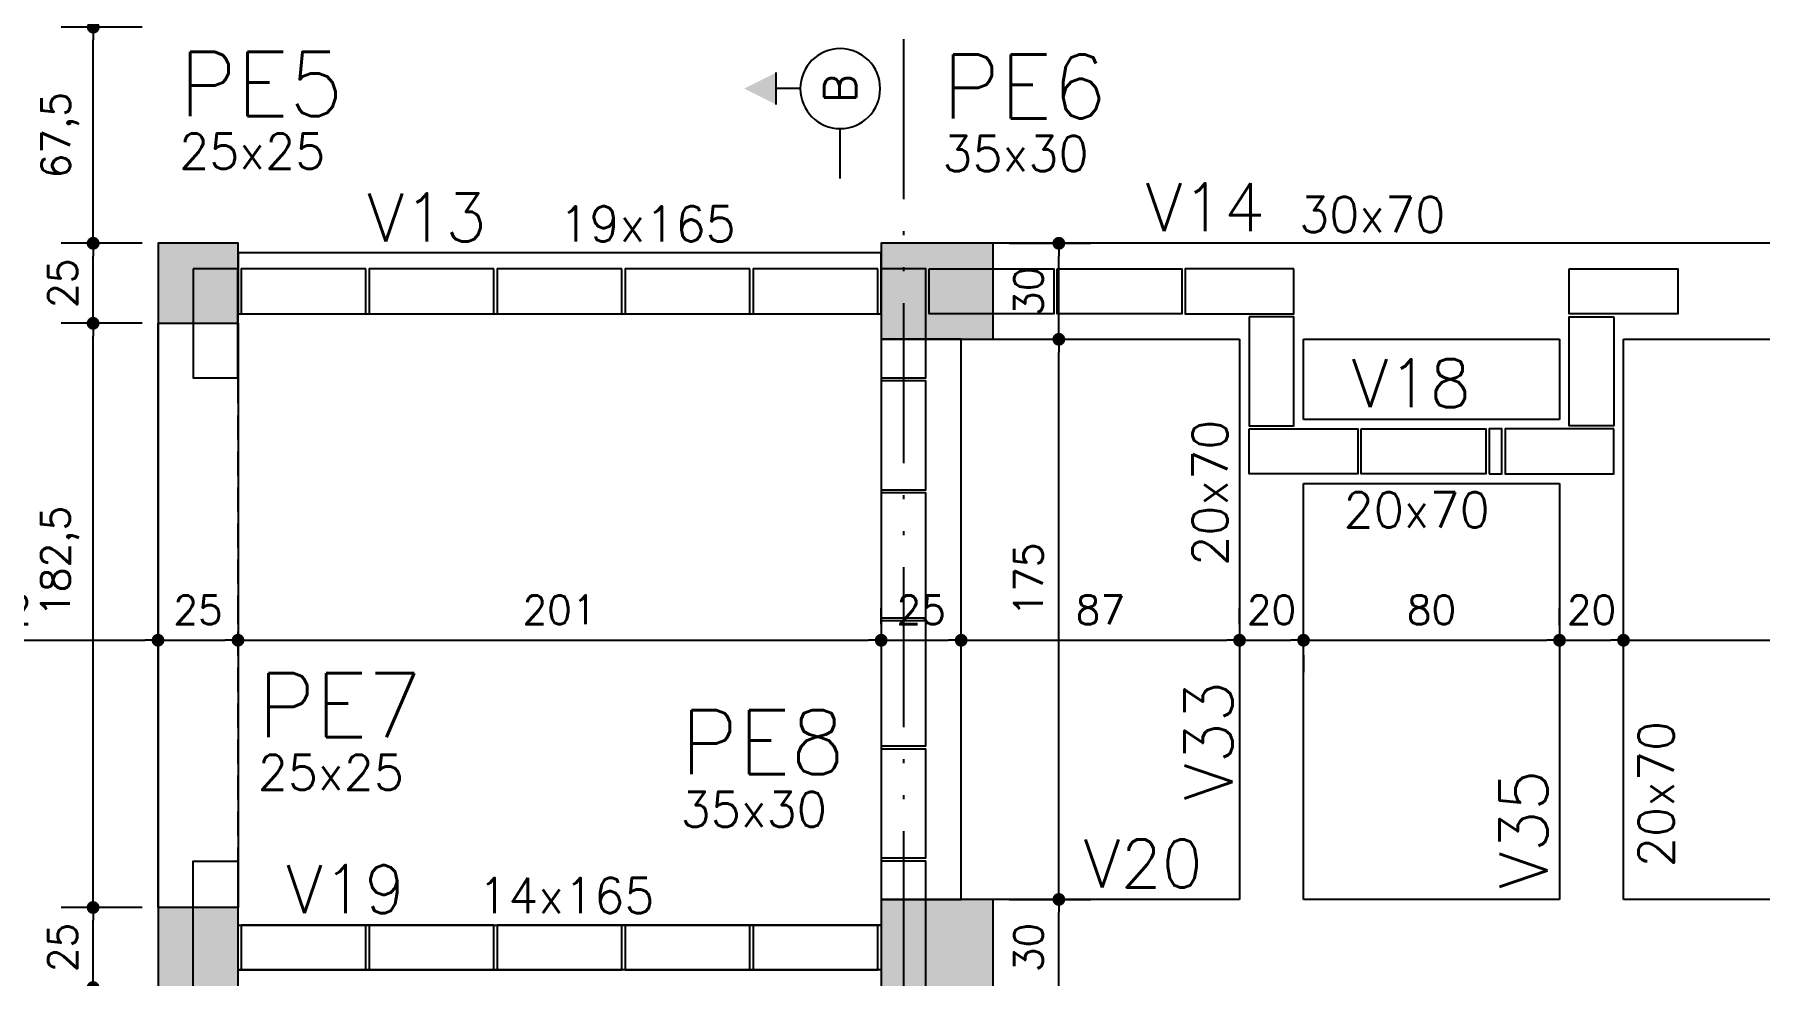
# Model space of a CAD drawing. Extents: x -15987 to 10953, y -16747 to -1189.
# Drawn here: x 2195 to 2734, y -15885 to -15591 of the extents above; entities that cross this region are included whole.
import ezdxf
from ezdxf.enums import TextEntityAlignment as Align

# ---------------------------------------------------------------- set-up
doc = ezdxf.new("R2010")
doc.units = 0
doc.header["$LTSCALE"] = 25
for name, pattern in [('ESTILO_TQS_0001', [0.45, 0.3, -0.15]), ('ESTILO_TQS_0002', [0.4, 0.1, -0.3]), ('ESTILO_TQS_0004', [3.3, 2, -0.4, 0.05, -0.4, 0.05, -0.4])]:
    doc.linetypes.add(name, pattern=pattern)
for name, color, linetype in [('COTA', 1, 'Continuous'), ('EIXOS', 1, 'ESTILO_TQS_0004'), ('H2', 252, 'Continuous'), ('Linha_media', 4, 'Continuous'), ('P-D', 2, 'Continuous'), ('P-M', 5, 'Continuous'), ('PIL-N', 4, 'Continuous'), ('PROJ', 252, 'Continuous'), ('VIG-D', 2, 'Continuous'), ('VIG-N', 4, 'Continuous'), ('VIGA', 3, 'Continuous'), ('VIGAT', 3, 'ESTILO_TQS_0002')]:
    doc.layers.add(name, color=color, linetype=linetype)
doc.styles.add('COTA', font='romans.shx')
doc.styles.add('ROMANS', font='ROMANS')
doc.styles.get("Standard").update_dxf_attribs({"font": 'romans.shx'})
doc.dimstyles.new('forma', dxfattribs={"dimscale": 5, "dimtxt": 1.8, "dimasz": 0.8, "dimexe": 2, "dimexo": 1, "dimgap": 1, "dimtad": 1, "dimdec": 1, "dimzin": 9, "dimtxsty": 'COTA', "dimblk1": 'DOT', "dimblk2": 'DOT', "dimsah": 1, "dimcen": 0, "dimdle": 1, "dimclrd": 256, "dimclre": 256, "dimclrt": 2, "dimadec": 0, "dimazin": 0, "dimtfac": 1, "dimtdec": 0, "dimtmove": 0, "dimatfit": 3, "dimfxl": 1, "dimtolj": 1, "dimtzin": 0, "dimarcsym": 0})

# ---------------------------------------------------------------- blocks, each defined once
blk = doc.blocks.new('INFERIOR')
at = {"layer": 'PROJ'}
for points in [[(29199.52, 8076.94), (29199.52, 8042.94), (29213.52, 8042.94), (29213.52, 8076.94), (29199.52, 8076.94)], [(29253.52, 8076.94), (29214.52, 8076.94), (29214.52, 8062.94), (29253.52, 8062.94), (29253.52, 8076.94)], [(29293.52, 8076.94), (29254.52, 8076.94), (29254.52, 8062.94), (29293.52, 8062.94), (29293.52, 8076.94)], [(29333.52, 8076.94), (29294.52, 8076.94), (29294.52, 8062.94), (29333.52, 8062.94), (29333.52, 8076.94)], [(29373.52, 8076.94), (29334.52, 8076.94), (29334.52, 8062.94), (29373.52, 8062.94), (29373.52, 8076.94)], [(29413.52, 8076.94), (29374.52, 8076.94), (29374.52, 8062.94), (29413.52, 8062.94), (29413.52, 8076.94)], [(29414.52, 8076.94), (29414.52, 8042.94), (29428.52, 8042.94), (29428.52, 8076.94), (29414.52, 8076.94)], [(29429.52, 8076.94), (29468.52, 8076.94), (29468.52, 8062.94), (29429.52, 8062.94), (29429.52, 8076.94)], [(29469.52, 8076.94), (29508.52, 8076.94), (29508.52, 8062.94), (29469.52, 8062.94), (29469.52, 8076.94)], [(29543.52, 8076.94), (29509.52, 8076.94), (29509.52, 8062.94), (29543.52, 8062.94), (29543.52, 8076.94)], [(29629.52, 8076.94), (29663.52, 8076.94), (29663.52, 8062.94), (29629.52, 8062.94), (29629.52, 8076.94)], [(29529.52, 8061.94), (29529.52, 8027.94), (29543.52, 8027.94), (29543.52, 8061.94), (29529.52, 8061.94)], [(29643.52, 8061.94), (29643.52, 8027.94), (29629.52, 8027.94), (29629.52, 8061.94), (29643.52, 8061.94)], [(29414.52, 8041.94), (29414.52, 8007.94), (29428.52, 8007.94), (29428.52, 8041.94), (29414.52, 8041.94)], [(29529.52, 8026.94), (29563.52, 8026.94), (29563.52, 8012.94), (29529.52, 8012.94), (29529.52, 8026.94)], [(29564.52, 8026.94), (29603.52, 8026.94), (29603.52, 8012.94), (29564.52, 8012.94), (29564.52, 8026.94)], [(29604.52, 8012.94), (29608.52, 8012.94), (29608.52, 8026.94), (29604.52, 8026.94), (29604.52, 8012.94)], [(29643.52, 8026.94), (29609.52, 8026.94), (29609.52, 8012.94), (29643.52, 8012.94), (29643.52, 8026.94)], [(29414.52, 8006.94), (29414.52, 7967.94), (29428.52, 7967.94), (29428.52, 8006.94), (29414.52, 8006.94)], [(29414.52, 7966.94), (29414.52, 7927.94), (29428.52, 7927.94), (29428.52, 7966.94), (29414.52, 7966.94)], [(29414.52, 7926.94), (29414.52, 7892.94), (29428.52, 7892.94), (29428.52, 7926.94), (29414.52, 7926.94)], [(29213.52, 7891.94), (29213.52, 7837.94), (29199.52, 7837.94), (29199.52, 7891.94), (29213.52, 7891.94)], [(29414.52, 7891.94), (29414.52, 7837.94), (29428.52, 7837.94), (29428.52, 7891.94), (29414.52, 7891.94)], [(29253.52, 7871.94), (29214.52, 7871.94), (29214.52, 7857.94), (29253.52, 7857.94), (29253.52, 7871.94)], [(29293.52, 7871.94), (29254.52, 7871.94), (29254.52, 7857.94), (29293.52, 7857.94), (29293.52, 7871.94)], [(29333.52, 7871.94), (29294.52, 7871.94), (29294.52, 7857.94), (29333.52, 7857.94), (29333.52, 7871.94)], [(29373.52, 7871.94), (29334.52, 7871.94), (29334.52, 7857.94), (29373.52, 7857.94), (29373.52, 7871.94)], [(29413.52, 7871.94), (29374.52, 7871.94), (29374.52, 7857.94), (29413.52, 7857.94), (29413.52, 7871.94)]]:
    blk.add_lwpolyline(points, dxfattribs=at)
blk = doc.blocks.new('seção_esq')
at = {"layer": 'Linha_media'}
for p, q in [((1, 4), (-1, 4)), ((0, 2.5), (0, 4)), ((5.62, 0), (2.5, 0))]:
    blk.add_line(p, q, dxfattribs=at)
blk.add_circle((0, 0), 2.5, dxfattribs=at)
blk.add_solid([(1, 4), (0, 6), (-1, 4)], dxfattribs=at)
blk = doc.blocks.new('atrib_seção')
at = {"layer": 'Linha_media', "style": 'ROMANS'}
blk.add_attdef('X', text='', height=2, dxfattribs=at).set_placement((0, 0), align=Align.MIDDLE)
blk = doc.blocks.new('_Dot')
at = {"color": 0, "linetype": 'ByBlock', "lineweight": -2}
blk.add_line((-0.5, 0), (-1, 0), dxfattribs=at)
at = {"color": 0, "linetype": 'ByBlock', "const_width": 0.5}
blk.add_lwpolyline([(-0.25, 0, 1), (0.25, 0, 1)], format="xyb", close=True, dxfattribs=at)
blk = doc.blocks.new('*D158')
at = {"layer": 'COTA', "lineweight": -2, "transparency": 16777216}
for p, q in [((2131.52, -15726.6), (2131.52, -15790.62)), ((2233.52, -15775.62), (2233.52, -15770.62)), ((2135.52, -15780.62), (2229.52, -15780.62))]:
    blk.add_line(p, q, dxfattribs=at)
at = {"layer": 'Defpoints', "color": 0, "transparency": 16777216}
for p in [(2131.52, -15721.6), (2233.52, -15780.62), (2233.52, -15780.62)]:
    blk.add_point(p, dxfattribs=at)
at = {"layer": 'COTA', "lineweight": -2, "transparency": 16777216, "xscale": 4, "yscale": 4, "zscale": 4, "rotation": 180}
blk.add_blockref('_Dot', (2131.52, -15780.62), dxfattribs=at)
at = {"layer": 'COTA', "lineweight": -2, "transparency": 16777216, "xscale": 4, "yscale": 4, "zscale": 4}
blk.add_blockref('_Dot', (2233.52, -15780.62), dxfattribs=at)
at = {"layer": 'COTA', "color": 2, "transparency": 16777216, "insert": (2182.52, -15771.12), "char_height": 9, "attachment_point": 5, "style": 'COTA'}
blk.add_mtext('\\A1;102 ', dxfattribs=at)
blk = doc.blocks.new('*D159')
at = {"layer": 'COTA', "lineweight": -2, "transparency": 16777216}
for p, q in [((2233.52, -15775.62), (2233.52, -15770.62)), ((2258.52, -15775.62), (2258.52, -15770.62)), ((2237.52, -15780.62), (2254.52, -15780.62))]:
    blk.add_line(p, q, dxfattribs=at)
at = {"layer": 'Defpoints', "color": 0, "transparency": 16777216}
for p in [(2233.52, -15780.62), (2258.52, -15780.62), (2258.52, -15780.62)]:
    blk.add_point(p, dxfattribs=at)
at = {"layer": 'COTA', "lineweight": -2, "transparency": 16777216, "xscale": 4, "yscale": 4, "zscale": 4, "rotation": 180}
blk.add_blockref('_Dot', (2233.52, -15780.62), dxfattribs=at)
at = {"layer": 'COTA', "lineweight": -2, "transparency": 16777216, "xscale": 4, "yscale": 4, "zscale": 4}
blk.add_blockref('_Dot', (2258.52, -15780.62), dxfattribs=at)
at = {"layer": 'COTA', "color": 2, "transparency": 16777216, "insert": (2246.02, -15771.12), "char_height": 9, "attachment_point": 5, "style": 'COTA'}
blk.add_mtext('\\A1;25 ', dxfattribs=at)
blk = doc.blocks.new('*D160')
at = {"layer": 'COTA', "lineweight": -2, "transparency": 16777216}
for p, q in [((2258.52, -15775.62), (2258.52, -15770.62)), ((2459.52, -15775.62), (2459.52, -15770.62)), ((2262.52, -15780.62), (2455.52, -15780.62))]:
    blk.add_line(p, q, dxfattribs=at)
at = {"layer": 'Defpoints', "color": 0, "transparency": 16777216}
for p in [(2258.52, -15780.62), (2459.52, -15780.62), (2459.52, -15780.62)]:
    blk.add_point(p, dxfattribs=at)
at = {"layer": 'COTA', "lineweight": -2, "transparency": 16777216, "xscale": 4, "yscale": 4, "zscale": 4, "rotation": 180}
blk.add_blockref('_Dot', (2258.52, -15780.62), dxfattribs=at)
at = {"layer": 'COTA', "lineweight": -2, "transparency": 16777216, "xscale": 4, "yscale": 4, "zscale": 4}
blk.add_blockref('_Dot', (2459.52, -15780.62), dxfattribs=at)
at = {"layer": 'COTA', "color": 2, "transparency": 16777216, "insert": (2359.02, -15771.12), "char_height": 9, "attachment_point": 5, "style": 'COTA'}
blk.add_mtext('\\A1;201 ', dxfattribs=at)
blk = doc.blocks.new('*D161')
at = {"layer": 'COTA', "lineweight": -2, "transparency": 16777216}
for p, q in [((2459.52, -15775.62), (2459.52, -15770.62)), ((2484.52, -15775.62), (2484.52, -15770.62)), ((2463.52, -15780.62), (2480.52, -15780.62))]:
    blk.add_line(p, q, dxfattribs=at)
at = {"layer": 'Defpoints', "color": 0, "transparency": 16777216}
for p in [(2459.52, -15780.62), (2484.52, -15780.62), (2484.52, -15780.62)]:
    blk.add_point(p, dxfattribs=at)
at = {"layer": 'COTA', "lineweight": -2, "transparency": 16777216, "xscale": 4, "yscale": 4, "zscale": 4, "rotation": 180}
blk.add_blockref('_Dot', (2459.52, -15780.62), dxfattribs=at)
at = {"layer": 'COTA', "lineweight": -2, "transparency": 16777216, "xscale": 4, "yscale": 4, "zscale": 4}
blk.add_blockref('_Dot', (2484.52, -15780.62), dxfattribs=at)
at = {"layer": 'COTA', "color": 2, "transparency": 16777216, "insert": (2472.02, -15771.12), "char_height": 9, "attachment_point": 5, "style": 'COTA'}
blk.add_mtext('\\A1;25 ', dxfattribs=at)
blk = doc.blocks.new('*D162')
at = {"layer": 'COTA', "lineweight": -2, "transparency": 16777216}
for p, q in [((2484.52, -15775.62), (2484.52, -15770.62)), ((2571.52, -15775.62), (2571.52, -15770.62)), ((2488.52, -15780.62), (2567.52, -15780.62))]:
    blk.add_line(p, q, dxfattribs=at)
at = {"layer": 'Defpoints', "color": 0, "transparency": 16777216}
for p in [(2484.52, -15780.62), (2571.52, -15780.62), (2571.52, -15780.62)]:
    blk.add_point(p, dxfattribs=at)
at = {"layer": 'COTA', "lineweight": -2, "transparency": 16777216, "xscale": 4, "yscale": 4, "zscale": 4, "rotation": 180}
blk.add_blockref('_Dot', (2484.52, -15780.62), dxfattribs=at)
at = {"layer": 'COTA', "lineweight": -2, "transparency": 16777216, "xscale": 4, "yscale": 4, "zscale": 4}
blk.add_blockref('_Dot', (2571.52, -15780.62), dxfattribs=at)
at = {"layer": 'COTA', "color": 2, "transparency": 16777216, "insert": (2528.02, -15771.12), "char_height": 9, "attachment_point": 5, "style": 'COTA'}
blk.add_mtext('\\A1;87 ', dxfattribs=at)
blk = doc.blocks.new('*D163')
at = {"layer": 'COTA', "lineweight": -2, "transparency": 16777216}
for p, q in [((2571.52, -15775.62), (2571.52, -15770.62)), ((2575.52, -15780.62), (2587.52, -15780.62)), ((2591.52, -15785.31), (2591.52, -15790.62))]:
    blk.add_line(p, q, dxfattribs=at)
at = {"layer": 'Defpoints', "color": 0, "transparency": 16777216}
for p in [(2571.52, -15780.62), (2591.52, -15780.31), (2591.52, -15780.62)]:
    blk.add_point(p, dxfattribs=at)
at = {"layer": 'COTA', "lineweight": -2, "transparency": 16777216, "xscale": 4, "yscale": 4, "zscale": 4, "rotation": 180}
blk.add_blockref('_Dot', (2571.52, -15780.62), dxfattribs=at)
at = {"layer": 'COTA', "lineweight": -2, "transparency": 16777216, "xscale": 4, "yscale": 4, "zscale": 4}
blk.add_blockref('_Dot', (2591.52, -15780.62), dxfattribs=at)
at = {"layer": 'COTA', "color": 2, "transparency": 16777216, "insert": (2581.52, -15771.12), "char_height": 9, "attachment_point": 5, "style": 'COTA'}
blk.add_mtext('\\A1;20 ', dxfattribs=at)
blk = doc.blocks.new('*D164')
at = {"layer": 'COTA', "lineweight": -2, "transparency": 16777216}
for p, q in [((2671.52, -15775.89), (2671.52, -15770.62)), ((2595.52, -15780.62), (2667.52, -15780.62)), ((2591.52, -15785.31), (2591.52, -15790.62))]:
    blk.add_line(p, q, dxfattribs=at)
at = {"layer": 'Defpoints', "color": 0, "transparency": 16777216}
for p in [(2591.52, -15780.31), (2671.52, -15780.62), (2671.52, -15780.89)]:
    blk.add_point(p, dxfattribs=at)
at = {"layer": 'COTA', "lineweight": -2, "transparency": 16777216, "xscale": 4, "yscale": 4, "zscale": 4, "rotation": 180}
blk.add_blockref('_Dot', (2591.52, -15780.62), dxfattribs=at)
at = {"layer": 'COTA', "lineweight": -2, "transparency": 16777216, "xscale": 4, "yscale": 4, "zscale": 4}
blk.add_blockref('_Dot', (2671.52, -15780.62), dxfattribs=at)
at = {"layer": 'COTA', "color": 2, "transparency": 16777216, "insert": (2631.52, -15771.12), "char_height": 9, "attachment_point": 5, "style": 'COTA'}
blk.add_mtext('\\A1;80 ', dxfattribs=at)
blk = doc.blocks.new('*D165')
at = {"layer": 'COTA', "lineweight": -2, "transparency": 16777216}
for p, q in [((2671.52, -15775.89), (2671.52, -15770.62)), ((2691.52, -15776.28), (2691.52, -15770.62)), ((2675.52, -15780.62), (2687.52, -15780.62))]:
    blk.add_line(p, q, dxfattribs=at)
at = {"layer": 'Defpoints', "color": 0, "transparency": 16777216}
for p in [(2671.52, -15780.89), (2691.52, -15780.62), (2691.52, -15781.28)]:
    blk.add_point(p, dxfattribs=at)
at = {"layer": 'COTA', "lineweight": -2, "transparency": 16777216, "xscale": 4, "yscale": 4, "zscale": 4, "rotation": 180}
blk.add_blockref('_Dot', (2671.52, -15780.62), dxfattribs=at)
at = {"layer": 'COTA', "lineweight": -2, "transparency": 16777216, "xscale": 4, "yscale": 4, "zscale": 4}
blk.add_blockref('_Dot', (2691.52, -15780.62), dxfattribs=at)
at = {"layer": 'COTA', "color": 2, "transparency": 16777216, "insert": (2681.52, -15771.12), "char_height": 9, "attachment_point": 5, "style": 'COTA'}
blk.add_mtext('\\A1;20 ', dxfattribs=at)
blk = doc.blocks.new('*D166')
at = {"layer": 'COTA', "lineweight": -2, "transparency": 16777216}
for p, q in [((2814.02, -15726.6), (2814.02, -15790.62)), ((2691.52, -15776.28), (2691.52, -15770.62)), ((2695.52, -15780.62), (2810.02, -15780.62))]:
    blk.add_line(p, q, dxfattribs=at)
at = {"layer": 'Defpoints', "color": 0, "transparency": 16777216}
for p in [(2814.02, -15721.6), (2691.52, -15781.28), (2814.02, -15780.62)]:
    blk.add_point(p, dxfattribs=at)
at = {"layer": 'COTA', "lineweight": -2, "transparency": 16777216, "xscale": 4, "yscale": 4, "zscale": 4, "rotation": 180}
blk.add_blockref('_Dot', (2691.52, -15780.62), dxfattribs=at)
at = {"layer": 'COTA', "lineweight": -2, "transparency": 16777216, "xscale": 4, "yscale": 4, "zscale": 4}
blk.add_blockref('_Dot', (2814.02, -15780.62), dxfattribs=at)
at = {"layer": 'COTA', "color": 2, "transparency": 16777216, "insert": (2752.77, -15770.26), "char_height": 9, "attachment_point": 5, "style": 'COTA'}
blk.add_mtext('\\A1;122,5 ', dxfattribs=at)
blk = doc.blocks.new('*D220')
at = {"layer": 'COTA', "lineweight": -2, "transparency": 16777216}
for p, q in [((2228.52, -15864.1), (2203.23, -15864.1)), ((2213.23, -15885.1), (2213.23, -15868.1)), ((2228.52, -15889.1), (2203.23, -15889.1))]:
    blk.add_line(p, q, dxfattribs=at)
at = {"layer": 'Defpoints', "color": 0, "transparency": 16777216}
for p in [(2213.23, -15864.1), (2233.52, -15864.1), (2233.52, -15889.1)]:
    blk.add_point(p, dxfattribs=at)
at = {"layer": 'COTA', "lineweight": -2, "transparency": 16777216, "xscale": 4, "yscale": 4, "zscale": 4}
for p, rotation in [((2213.23, -15864.1), 90), ((2213.23, -15889.1), 270)]:
    blk.add_blockref('_Dot', p, dxfattribs=dict(at, rotation=rotation))
at = {"layer": 'COTA', "color": 2, "transparency": 16777216, "insert": (2203.73, -15876.6), "char_height": 9, "attachment_point": 5, "rotation": 90, "style": 'COTA'}
blk.add_mtext('\\A1;25 ', dxfattribs=at)
blk = doc.blocks.new('*D221')
at = {"layer": 'COTA', "lineweight": -2, "transparency": 16777216}
for p, q in [((2228.52, -15681.6), (2203.23, -15681.6)), ((2213.23, -15860.1), (2213.23, -15685.6)), ((2228.52, -15864.1), (2203.23, -15864.1))]:
    blk.add_line(p, q, dxfattribs=at)
at = {"layer": 'Defpoints', "color": 0, "transparency": 16777216}
for p in [(2213.23, -15681.6), (2233.52, -15681.6), (2233.52, -15864.1)]:
    blk.add_point(p, dxfattribs=at)
at = {"layer": 'COTA', "lineweight": -2, "transparency": 16777216, "xscale": 4, "yscale": 4, "zscale": 4}
for p, rotation in [((2213.23, -15681.6), 90), ((2213.23, -15864.1), 270)]:
    blk.add_blockref('_Dot', p, dxfattribs=dict(at, rotation=rotation))
at = {"layer": 'COTA', "color": 2, "transparency": 16777216, "insert": (2202.87, -15755.97), "char_height": 9, "attachment_point": 5, "rotation": 90, "style": 'COTA'}
blk.add_mtext('\\A1;182,5 ', dxfattribs=at)
blk = doc.blocks.new('*D222')
at = {"layer": 'COTA', "lineweight": -2, "transparency": 16777216}
for p, q in [((2228.52, -15656.6), (2203.23, -15656.6)), ((2213.23, -15677.6), (2213.23, -15660.6)), ((2228.52, -15681.6), (2203.23, -15681.6))]:
    blk.add_line(p, q, dxfattribs=at)
at = {"layer": 'Defpoints', "color": 0, "transparency": 16777216}
for p in [(2213.23, -15656.6), (2233.52, -15656.6), (2233.52, -15681.6)]:
    blk.add_point(p, dxfattribs=at)
at = {"layer": 'COTA', "lineweight": -2, "transparency": 16777216, "xscale": 4, "yscale": 4, "zscale": 4}
for p, rotation in [((2213.23, -15656.6), 90), ((2213.23, -15681.6), 270)]:
    blk.add_blockref('_Dot', p, dxfattribs=dict(at, rotation=rotation))
at = {"layer": 'COTA', "color": 2, "transparency": 16777216, "insert": (2203.73, -15669.1), "char_height": 9, "attachment_point": 5, "rotation": 90, "style": 'COTA'}
blk.add_mtext('\\A1;25 ', dxfattribs=at)
blk = doc.blocks.new('*D226')
at = {"layer": 'COTA', "lineweight": -2, "transparency": 16777216}
for p, q in [((2499.52, -15861.6), (2525.05, -15861.6)), ((2515.05, -15887.6), (2515.05, -15865.6)), ((2499.52, -15891.6), (2525.05, -15891.6))]:
    blk.add_line(p, q, dxfattribs=at)
at = {"layer": 'Defpoints', "color": 0, "transparency": 16777216}
for p in [(2494.52, -15861.6), (2515.05, -15861.6), (2494.52, -15891.6)]:
    blk.add_point(p, dxfattribs=at)
at = {"layer": 'COTA', "lineweight": -2, "transparency": 16777216, "xscale": 4, "yscale": 4, "zscale": 4}
for p, rotation in [((2515.05, -15861.6), 90), ((2515.05, -15891.6), 270)]:
    blk.add_blockref('_Dot', p, dxfattribs=dict(at, rotation=rotation))
at = {"layer": 'COTA', "color": 2, "transparency": 16777216, "insert": (2505.55, -15876.6), "char_height": 9, "attachment_point": 5, "rotation": 90, "style": 'COTA'}
blk.add_mtext('\\A1;30 ', dxfattribs=at)
blk = doc.blocks.new('*D227')
at = {"layer": 'COTA', "lineweight": -2, "transparency": 16777216}
for p, q in [((2499.52, -15686.6), (2525.05, -15686.6)), ((2515.05, -15857.6), (2515.05, -15690.6)), ((2499.52, -15861.6), (2525.05, -15861.6))]:
    blk.add_line(p, q, dxfattribs=at)
at = {"layer": 'Defpoints', "color": 0, "transparency": 16777216}
for p in [(2494.52, -15686.6), (2515.05, -15686.6), (2494.52, -15861.6)]:
    blk.add_point(p, dxfattribs=at)
at = {"layer": 'COTA', "lineweight": -2, "transparency": 16777216, "xscale": 4, "yscale": 4, "zscale": 4}
for p, rotation in [((2515.05, -15686.6), 90), ((2515.05, -15861.6), 270)]:
    blk.add_blockref('_Dot', p, dxfattribs=dict(at, rotation=rotation))
at = {"layer": 'COTA', "color": 2, "transparency": 16777216, "insert": (2505.55, -15761.68), "char_height": 9, "attachment_point": 5, "rotation": 90, "style": 'COTA'}
blk.add_mtext('\\A1;175 ', dxfattribs=at)
blk = doc.blocks.new('*D228')
at = {"layer": 'COTA', "lineweight": -2, "transparency": 16777216}
for p, q in [((2499.52, -15656.6), (2525.05, -15656.6)), ((2515.05, -15682.6), (2515.05, -15660.6)), ((2499.52, -15686.6), (2525.05, -15686.6))]:
    blk.add_line(p, q, dxfattribs=at)
at = {"layer": 'Defpoints', "color": 0, "transparency": 16777216}
for p in [(2494.52, -15656.6), (2515.05, -15656.6), (2494.52, -15686.6)]:
    blk.add_point(p, dxfattribs=at)
at = {"layer": 'COTA', "lineweight": -2, "transparency": 16777216, "xscale": 4, "yscale": 4, "zscale": 4}
for p, rotation in [((2515.05, -15656.6), 90), ((2515.05, -15686.6), 270)]:
    blk.add_blockref('_Dot', p, dxfattribs=dict(at, rotation=rotation))
at = {"layer": 'COTA', "color": 2, "transparency": 16777216, "insert": (2505.55, -15671.6), "char_height": 9, "attachment_point": 5, "rotation": 90, "style": 'COTA'}
blk.add_mtext('\\A1;30 ', dxfattribs=at)
blk = doc.blocks.new('*D476')
at = {"layer": 'COTA', "lineweight": -2, "transparency": 16777216}
for p, q in [((2228.55, -15589.08), (2203.28, -15589.08)), ((2213.28, -15652.6), (2213.28, -15593.08)), ((2228.52, -15656.6), (2203.28, -15656.6))]:
    blk.add_line(p, q, dxfattribs=at)
at = {"layer": 'Defpoints', "color": 0, "transparency": 16777216}
for p in [(2213.28, -15589.08), (2233.55, -15589.08), (2233.52, -15656.6)]:
    blk.add_point(p, dxfattribs=at)
at = {"layer": 'COTA', "lineweight": -2, "transparency": 16777216, "xscale": 4, "yscale": 4, "zscale": 4}
for p, rotation in [((2213.28, -15589.08), 90), ((2213.28, -15656.6), 270)]:
    blk.add_blockref('_Dot', p, dxfattribs=dict(at, rotation=rotation))
at = {"layer": 'COTA', "color": 2, "transparency": 16777216, "insert": (2202.93, -15622.84), "char_height": 9, "attachment_point": 5, "rotation": 90, "style": 'COTA'}
blk.add_mtext('\\A1;67,5 ', dxfattribs=at)

msp = doc.modelspace()

# ---------------------------------------------------------------- hatches: boundary and pattern name
at = {"layer": 'H2'}
for points in [[(2233.52, -15681.6), (2258.52, -15681.6), (2258.52, -15656.6), (2233.52, -15656.6)], [(2459.52, -15686.6), (2494.52, -15686.6), (2494.52, -15656.6), (2459.52, -15656.6)], [(2233.52, -15889.1), (2258.52, -15889.1), (2258.52, -15864.1), (2233.52, -15864.1)], [(2459.52, -15891.6), (2494.52, -15891.6), (2494.52, -15861.6), (2459.52, -15861.6)]]:
    msp.add_hatch(color=256, dxfattribs=at).paths.add_polyline_path(points)

# ---------------------------------------------------------------- linework, layer by layer
at = {"layer": 'EIXOS'}
msp.add_line((2466.52, -14520.3), (2466.52, -16620.71), dxfattribs=at)
at = {"layer": 'P-M', "linetype": 'Continuous'}
for points in [[(2233.52, -15681.6), (2258.52, -15681.6), (2258.52, -15656.6), (2233.52, -15656.6), (2233.52, -15681.6)], [(2459.52, -15686.6), (2494.52, -15686.6), (2494.52, -15656.6), (2459.52, -15656.6), (2459.52, -15686.6)], [(2233.52, -15889.1), (2258.52, -15889.1), (2258.52, -15864.1), (2233.52, -15864.1), (2233.52, -15889.1)], [(2459.52, -15891.6), (2494.52, -15891.6), (2494.52, -15861.6), (2459.52, -15861.6), (2459.52, -15891.6)]]:
    msp.add_lwpolyline(points, dxfattribs=at)
at = {"layer": 'VIGA'}
for p, q in [((2459.52, -15659.6), (2258.52, -15659.6)), ((2581.52, -15656.6), (2494.52, -15656.6)), ((2681.52, -15656.6), (2581.52, -15656.6)), ((2814.02, -15656.6), (2681.52, -15656.6)), ((2233.52, -15681.6), (2233.52, -15864.1)), ((2484.52, -15861.6), (2484.52, -15686.6)), ((2494.52, -15686.6), (2571.52, -15686.6)), ((2571.52, -15686.6), (2571.52, -15721.6)), ((2591.52, -15686.6), (2671.52, -15686.6)), ((2591.52, -15711.6), (2591.52, -15686.6)), ((2671.52, -15686.6), (2671.52, -15711.6)), ((2691.52, -15686.6), (2814.02, -15686.6)), ((2691.52, -15721.6), (2691.52, -15686.6)), ((2671.52, -15711.6), (2591.52, -15711.6)), ((2571.52, -15721.6), (2571.52, -15861.6)), ((2691.52, -15861.6), (2691.52, -15721.6)), ((2591.52, -15861.6), (2591.52, -15731.6)), ((2591.52, -15731.6), (2671.52, -15731.6)), ((2671.52, -15731.6), (2671.52, -15861.6)), ((2571.52, -15861.6), (2494.52, -15861.6)), ((2671.52, -15861.6), (2591.52, -15861.6)), ((2814.02, -15861.6), (2691.52, -15861.6))]:
    msp.add_line(p, q, dxfattribs=at)
msp.add_lwpolyline([(2258.52, -15659.6), (2258.52, -15678.6), (2459.52, -15678.6), (2459.52, -15659.6), (2258.52, -15659.6)], dxfattribs=at)
for points in [[(2233.52, -15681.6), (2258.52, -15681.6), (2258.52, -15864.1), (2233.52, -15864.1)], [(2459.52, -15861.6), (2484.52, -15861.6), (2484.52, -15686.6), (2459.52, -15686.6)], [(2258.52, -15869.6), (2459.52, -15869.6), (2459.52, -15883.6), (2258.52, -15883.6)]]:
    msp.add_lwpolyline(points, close=True, dxfattribs=at)
at = {"layer": 'VIGAT', "linetype": 'ESTILO_TQS_0001'}
for p, q in [((2258.52, -15678.6), (2459.52, -15678.6)), ((2258.52, -15864.1), (2258.52, -15681.6)), ((2459.52, -15686.6), (2459.52, -15861.6)), ((2459.52, -15869.6), (2258.52, -15869.6)), ((2258.52, -15883.6), (2459.52, -15883.6))]:
    msp.add_line(p, q, dxfattribs=at)

# ---------------------------------------------------------------- block references
at = {"layer": 'COTA'}
msp.add_blockref('INFERIOR', (-26955.01, -23741.54), dxfattribs=at)
at = {"layer": 'COTA', "xscale": -5, "yscale": 5, "zscale": 5, "rotation": 90}
msp.add_blockref('seção_esq', (2446.72, -15608.27), dxfattribs=at)
at = {"layer": 'COTA'}
ref = msp.add_blockref('atrib_seção', (2446.72, -15608.27), dxfattribs=dict(at, xscale=-5, yscale=5, zscale=5, rotation=90))
ref.add_attrib('X', 'B', dxfattribs={"layer": 'Linha_media', "height": 10, "rotation": 90, "style": 'ROMANS'}).set_placement((2446.72, -15608.27), align=Align.MIDDLE)

# ---------------------------------------------------------------- texts
at = {"layer": 'P-D', "linetype": 'Continuous'}
for s, p in [('25x25', (2240.09, -15633.34)), ('35x30', (2478.64, -15634.08)), ('25x25', (2264.67, -15827.39)), ('35x30', (2396.83, -15838.92))]:
    msp.add_text(s, height=11, dxfattribs=at).set_placement(p)
at = {"layer": 'PIL-N', "linetype": 'Continuous'}
for s, p in [('PE5', (2240.09, -15616.84)), ('PE6', (2478.64, -15617.58)), ('PE7', (2264.67, -15810.89)), ('PE8', (2396.83, -15822.42))]:
    msp.add_text(s, height=20, dxfattribs=at).set_placement(p)
at = {"layer": 'VIG-D', "linetype": 'Continuous'}
for s, p in [('30x70', (2590.12, -15653.08)), ('19x165', (2358.91, -15656.03)), ('20x70', (2604.02, -15745.35)), ('14x165', (2333.52, -15865.85))]:
    msp.add_text(s, height=11, dxfattribs=at).set_placement(p)
for p in [(2567.77, -15757.39), (2707.24, -15851.52)]:
    msp.add_text('20x70', height=11, rotation=90, dxfattribs=at).set_placement(p)
at = {"layer": 'VIG-N', "linetype": 'Continuous'}
for s, p in [('V14', (2542.16, -15652.85)), ('V13', (2298.91, -15656.03)), ('V18', (2606.52, -15707.85)), ('V20', (2522.76, -15857.85)), ('V19', (2273.52, -15865.85))]:
    msp.add_text(s, height=15, dxfattribs=at).set_placement(p)
for s, p in [('V33', (2569.32, -15830.68)), ('V35', (2667.77, -15858.31))]:
    msp.add_text(s, height=15, rotation=90, dxfattribs=at).set_placement(p)

# ---------------------------------------------------------------- dimensions: what is measured, and where the dimension line sits
at = {"layer": 'COTA'}
for base, p1, p2, override, picture, middle in [((2213.28, -15589.08), (2233.52, -15656.6), (2233.55, -15589.08), {"dimpost": ' '}, '*D476', (2202.93, -15622.84)), ((2213.23, -15656.6), (2233.52, -15681.6), (2233.52, -15656.6), {"dimpost": ' ', "dimtmove": 1}, '*D222', (2203.73, -15669.1)), ((2515.05, -15656.6), (2494.52, -15686.6), (2494.52, -15656.6), {"dimpost": ' ', "dimtmove": 1}, '*D228', (2505.55, -15671.6)), ((2515.05, -15861.6), (2494.52, -15891.6), (2494.52, -15861.6), {"dimpost": ' ', "dimtmove": 1}, '*D226', (2505.55, -15876.6)), ((2213.23, -15864.1), (2233.52, -15889.1), (2233.52, -15864.1), {"dimpost": ' ', "dimtmove": 1}, '*D220', (2203.73, -15876.6))]:
    dim = msp.add_linear_dim(base=base, p1=p1, p2=p2, angle=90, dimstyle='forma', override=override, dxfattribs=at)
    dim.commit()
    dim.dimension.update_dxf_attribs({"geometry": picture, "text_midpoint": middle})
for base, p1, p2, picture, middle in [((2213.23, -15681.6), (2233.52, -15864.1), (2233.52, -15681.6), '*D221', (2213.23, -15755.97)), ((2515.05, -15686.6), (2494.52, -15861.6), (2494.52, -15686.6), '*D227', (2515.05, -15761.68))]:
    dim = msp.add_linear_dim(base=base, p1=p1, p2=p2, angle=90, dimstyle='forma', override={"dimpost": ' ', "dimtmove": 1}, dxfattribs=at)
    dim.commit()
    dim.dimension.update_dxf_attribs({"geometry": picture, "text_midpoint": middle, "dimtype": 128})
for base, p1, p2, picture, middle in [((2233.52, -15780.62), (2131.52, -15721.6), (2233.52, -15780.62), '*D158', (2182.52, -15771.12)), ((2814.02, -15780.62), (2691.52, -15781.28), (2814.02, -15721.6), '*D166', (2752.77, -15770.26)), ((2258.52, -15780.62), (2233.52, -15780.62), (2258.52, -15780.62), '*D159', (2246.02, -15771.12)), ((2459.52, -15780.62), (2258.52, -15780.62), (2459.52, -15780.62), '*D160', (2359.02, -15771.12)), ((2484.52, -15780.62), (2459.52, -15780.62), (2484.52, -15780.62), '*D161', (2472.02, -15771.12)), ((2571.52, -15780.62), (2484.52, -15780.62), (2571.52, -15780.62), '*D162', (2528.02, -15771.12)), ((2671.52, -15780.62), (2591.52, -15780.31), (2671.52, -15780.89), '*D164', (2631.52, -15771.12))]:
    dim = msp.add_linear_dim(base=base, p1=p1, p2=p2, dimstyle='forma', override={"dimpost": ' ', "dimtmove": 1}, dxfattribs=at)
    dim.commit()
    dim.dimension.update_dxf_attribs({"geometry": picture, "text_midpoint": middle})
for base, p1, p2, picture, middle in [((2591.52, -15780.62), (2571.52, -15780.62), (2591.52, -15780.31), '*D163', (2581.52, -15780.62)), ((2691.52, -15780.62), (2671.52, -15780.89), (2691.52, -15781.28), '*D165', (2681.52, -15780.62))]:
    dim = msp.add_linear_dim(base=base, p1=p1, p2=p2, dimstyle='forma', override={"dimpost": ' ', "dimtmove": 1}, dxfattribs=at)
    dim.commit()
    dim.dimension.update_dxf_attribs({"geometry": picture, "text_midpoint": middle, "dimtype": 128})

doc.saveas('drawing.dxf')
